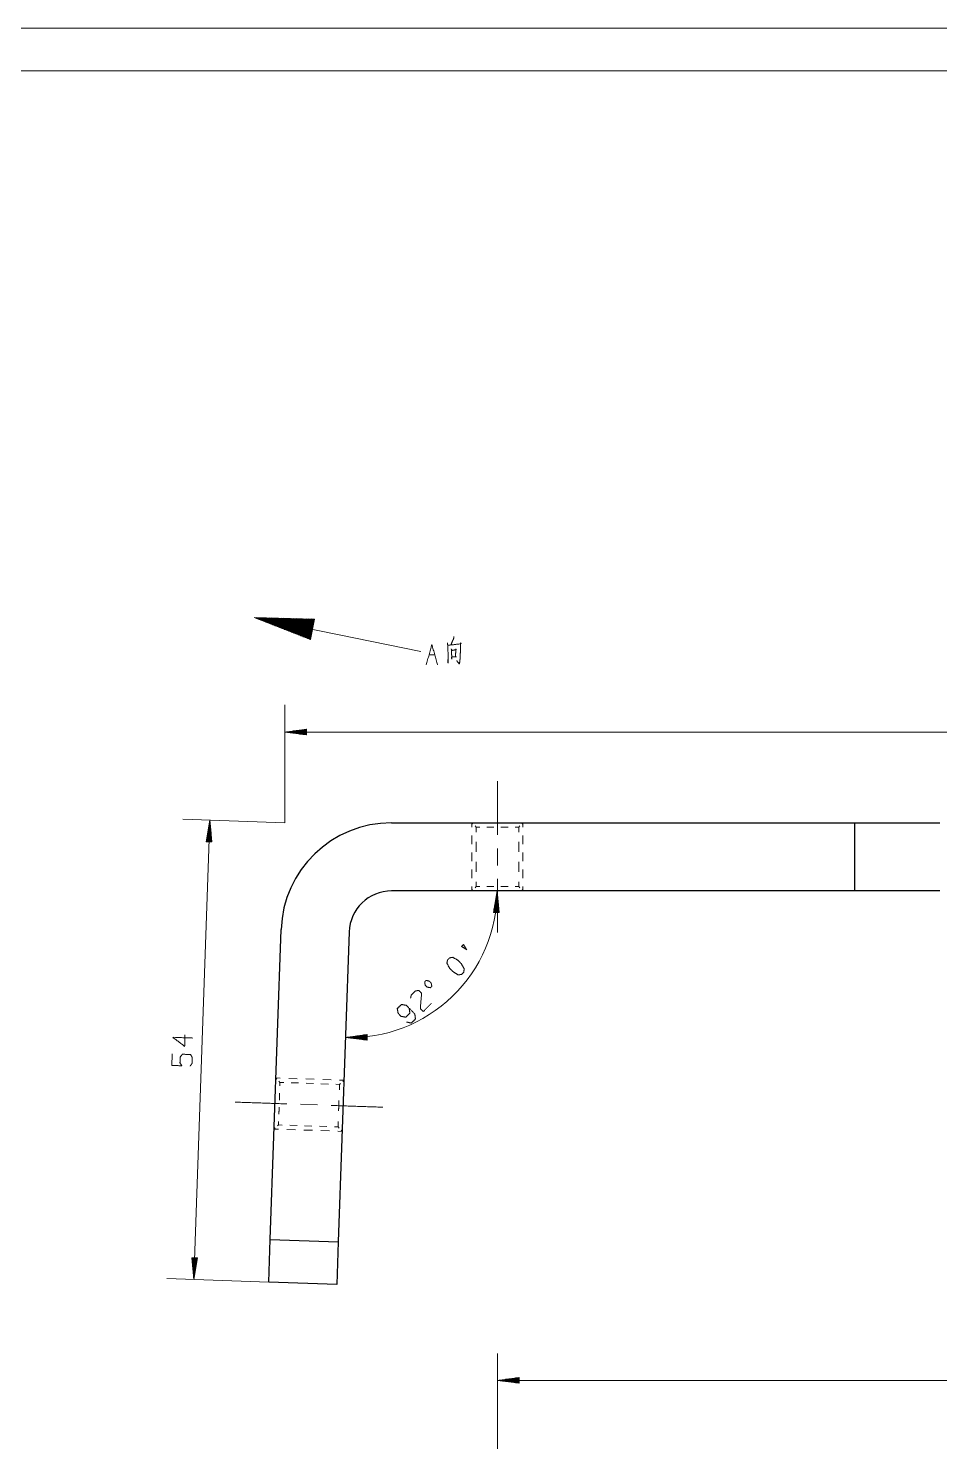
# Model space of a CAD drawing. Header units: millimetres. Extents: x 0 to 420, y 0 to 297.
# Drawn here: x 107.2 to 214.3, y 130.9 to 297 of the extents above; entities that cross this region are included whole.
import ezdxf

# ---------------------------------------------------------------- set-up
doc = ezdxf.new("R2010")
doc.units = ezdxf.units.MM
doc.layers.add('1', color=7, linetype='Continuous', true_color=0xffffff)

msp = doc.modelspace()

# ---------------------------------------------------------------- linework, layer by layer
at = {"layer": '1', "color": 132, "linetype": 'Continuous', "lineweight": 18}
for p, q in [((420, 297), (0, 297)), ((415, 292), (25, 292))]:
    msp.add_line(p, q, dxfattribs=at)
at = {"layer": '1', "color": 13, "linetype": 'Continuous', "lineweight": 18}
for p, q in [((140.58, 226.36), (133.72, 227.75)), ((140.58, 226.36), (133.72, 227.75)), ((140.82, 227.57), (133.72, 227.75)), ((133.72, 227.75), (140.33, 225.15)), ((153.32, 223.77), (133.72, 227.75)), ((140.57, 226.31), (133.99, 227.64)), ((140.59, 226.41), (134.01, 227.74)), ((140.6, 226.46), (134.3, 227.73)), ((140.61, 226.51), (134.59, 227.73)), ((140.62, 226.56), (134.89, 227.72)), ((140.63, 226.61), (135.18, 227.71)), ((140.64, 226.66), (135.47, 227.7)), ((140.65, 226.7), (135.76, 227.7)), ((140.66, 226.75), (136.06, 227.69)), ((140.67, 226.8), (136.35, 227.68)), ((140.68, 226.85), (136.64, 227.67)), ((140.69, 226.9), (136.93, 227.67)), ((140.7, 226.95), (137.23, 227.66)), ((140.71, 227), (137.52, 227.65)), ((140.72, 227.05), (137.81, 227.64)), ((140.73, 227.1), (138.1, 227.64)), ((140.74, 227.15), (138.4, 227.63)), ((140.75, 227.2), (138.69, 227.62)), ((140.76, 227.25), (138.98, 227.61)), ((140.77, 227.3), (139.27, 227.61)), ((140.78, 227.35), (139.57, 227.6)), ((140.79, 227.4), (139.86, 227.59)), ((140.8, 227.45), (140.15, 227.58)), ((140.81, 227.5), (140.44, 227.58)), ((140.56, 226.26), (134.26, 227.53)), ((140.55, 226.21), (134.53, 227.43)), ((140.54, 226.16), (134.81, 227.32)), ((140.53, 226.11), (135.08, 227.21)), ((140.52, 226.06), (135.35, 227.11)), ((140.51, 226.01), (135.62, 227)), ((140.5, 225.96), (135.89, 226.89)), ((140.49, 225.91), (136.17, 226.78)), ((140.48, 225.86), (136.44, 226.68)), ((140.47, 225.81), (136.71, 226.57)), ((140.46, 225.76), (136.98, 226.46)), ((140.45, 225.71), (137.26, 226.36)), ((140.44, 225.66), (137.53, 226.25)), ((140.42, 225.61), (137.8, 226.14)), ((140.41, 225.56), (138.07, 226.04)), ((140.4, 225.51), (138.34, 225.93)), ((140.33, 225.15), (140.82, 227.57)), ((140.82, 227.55), (140.74, 227.57)), ((140.82, 227.55), (140.74, 227.57)), ((140.39, 225.46), (138.62, 225.82)), ((140.38, 225.41), (138.89, 225.71)), ((140.37, 225.36), (139.16, 225.61)), ((140.36, 225.31), (139.43, 225.5)), ((140.35, 225.26), (139.71, 225.39)), ((140.34, 225.21), (139.98, 225.29)), ((140.33, 225.16), (140.25, 225.18)), ((140.33, 225.16), (140.25, 225.18)), ((137.33, 203.62), (137.33, 217.47)), ((139.87, 214.63), (137.33, 214.29)), ((137.33, 214.29), (139.87, 213.96)), ((137.33, 214.29), (362.33, 214.29)), ((139.87, 214.32), (137.52, 214.32)), ((139.87, 214.37), (137.91, 214.37)), ((139.87, 214.42), (138.29, 214.42)), ((139.87, 214.47), (138.68, 214.47)), ((139.87, 214.52), (139.06, 214.52)), ((139.87, 214.57), (139.45, 214.57)), ((139.87, 214.62), (139.83, 214.62)), ((139.87, 214.62), (139.83, 214.62)), ((139.87, 213.96), (139.87, 214.63)), ((139.87, 214.27), (137.52, 214.27)), ((139.87, 214.22), (137.91, 214.22)), ((139.87, 214.17), (138.29, 214.17)), ((139.87, 214.12), (138.68, 214.12)), ((139.87, 214.06), (139.06, 214.06)), ((139.87, 214.01), (139.45, 214.01)), ((139.87, 213.96), (139.83, 213.96)), ((139.87, 213.96), (139.83, 213.96)), ((137.33, 203.62), (125.34, 204.04)), ((128.52, 203.93), (126.63, 149.96)), ((128.52, 203.93), (128.09, 201.4)), ((128.3, 201.39), (128.36, 202.97)), ((128.35, 201.39), (128.42, 203.35)), ((128.4, 201.39), (128.48, 203.74)), ((128.45, 201.39), (128.54, 203.74)), ((128.5, 201.39), (128.57, 203.35)), ((128.76, 201.38), (128.52, 203.93)), ((128.56, 201.39), (128.61, 202.96)), ((128.09, 201.4), (128.76, 201.38)), ((128.1, 201.4), (128.1, 201.43)), ((128.1, 201.4), (128.1, 201.43)), ((128.15, 201.4), (128.16, 201.82)), ((128.2, 201.4), (128.23, 202.2)), ((128.25, 201.4), (128.29, 202.59)), ((128.61, 201.38), (128.65, 202.57)), ((128.66, 201.38), (128.68, 202.19)), ((128.71, 201.38), (128.72, 201.8)), ((128.76, 201.38), (128.76, 201.41)), ((128.76, 201.38), (128.76, 201.41)), ((162.28, 195.62), (161.85, 193.1)), ((162.06, 193.09), (162.12, 194.66)), ((162.11, 193.09), (162.18, 195.05)), ((162.16, 193.08), (162.25, 195.43)), ((162.21, 193.08), (162.3, 195.43)), ((162.26, 193.08), (162.33, 195.04)), ((162.52, 193.07), (162.28, 195.62)), ((162.31, 193.08), (162.37, 194.65)), ((161.85, 193.1), (161.86, 193.13)), ((161.85, 193.1), (161.86, 193.13)), ((161.85, 193.1), (162.52, 193.07)), ((161.91, 193.09), (161.92, 193.51)), ((161.96, 193.09), (161.99, 193.89)), ((162.01, 193.09), (162.05, 194.28)), ((162.36, 193.08), (162.41, 194.27)), ((162.41, 193.07), (162.44, 193.88)), ((162.46, 193.07), (162.48, 193.49)), ((162.51, 193.07), (162.52, 193.1)), ((162.51, 193.07), (162.52, 193.1)), ((146.99, 178.74), (144.45, 178.41)), ((144.45, 178.41), (146.99, 178.08)), ((146.99, 178.44), (144.64, 178.43)), ((146.99, 178.39), (144.64, 178.38)), ((146.99, 178.49), (145.03, 178.48)), ((146.99, 178.33), (145.03, 178.33)), ((146.99, 178.54), (145.42, 178.53)), ((146.99, 178.28), (145.42, 178.28)), ((146.99, 178.59), (145.8, 178.59)), ((146.99, 178.23), (145.8, 178.23)), ((146.99, 178.64), (146.19, 178.64)), ((146.99, 178.18), (146.19, 178.18)), ((146.99, 178.69), (146.57, 178.69)), ((146.99, 178.13), (146.57, 178.13)), ((146.99, 178.74), (146.96, 178.74)), ((146.99, 178.74), (146.96, 178.74)), ((146.99, 178.08), (146.96, 178.08)), ((146.99, 178.08), (146.96, 178.08)), ((146.99, 178.08), (146.99, 178.74)), ((126.39, 152.51), (126.39, 152.48)), ((126.39, 152.51), (126.39, 152.48)), ((126.39, 152.51), (126.63, 149.96)), ((127.06, 152.49), (126.39, 152.51)), ((126.44, 152.51), (126.43, 152.09)), ((126.49, 152.51), (126.46, 151.71)), ((126.54, 152.51), (126.5, 151.32)), ((126.59, 152.5), (126.54, 150.93)), ((126.64, 152.5), (126.58, 150.54)), ((126.7, 152.5), (126.61, 150.16)), ((126.63, 149.96), (127.06, 152.49)), ((126.75, 152.5), (126.66, 150.15)), ((126.8, 152.5), (126.73, 150.54)), ((126.85, 152.5), (126.79, 150.92)), ((126.9, 152.49), (126.86, 151.31)), ((126.95, 152.49), (126.92, 151.69)), ((127, 152.49), (126.99, 152.07)), ((127.05, 152.49), (127.05, 152.46)), ((127.05, 152.49), (127.05, 152.46)), ((135.44, 149.65), (123.46, 150.07)), ((162.33, 114.35), (162.33, 141.27)), ((164.87, 138.43), (162.33, 138.1)), ((162.33, 138.1), (164.87, 137.76)), ((347.33, 138.1), (162.33, 138.1)), ((164.87, 138.12), (162.52, 138.12)), ((164.87, 138.07), (162.52, 138.07)), ((164.87, 138.17), (162.91, 138.17)), ((164.87, 138.02), (162.91, 138.02)), ((164.87, 138.23), (163.29, 138.23)), ((164.87, 137.97), (163.29, 137.97)), ((164.87, 138.28), (163.68, 138.28)), ((164.87, 137.92), (163.68, 137.92)), ((164.87, 138.33), (164.06, 138.33)), ((164.87, 138.38), (164.45, 138.38)), ((164.87, 138.43), (164.83, 138.43)), ((164.87, 138.43), (164.83, 138.43)), ((164.87, 137.76), (164.87, 138.43)), ((164.87, 137.87), (164.06, 137.87)), ((164.87, 137.82), (164.45, 137.82)), ((164.87, 137.77), (164.83, 137.77)), ((164.87, 137.77), (164.83, 137.77))]:
    msp.add_line(p, q, dxfattribs=at)
at = {"layer": '1', "color": 95, "linetype": 'Continuous', "lineweight": 18}
msp.add_line((154.28, 223.38), (154.95, 223.38), dxfattribs=at)
at = {"layer": '1', "color": 30, "linetype": 'Continuous', "lineweight": 25}
for p, q in [((149.88, 203.62), (204.33, 203.62)), ((204.33, 195.62), (204.33, 203.62)), ((204.33, 195.62), (149.88, 195.62)), ((135.62, 154.65), (136.89, 191.08)), ((144.88, 190.8), (143.61, 154.37)), ((135.44, 149.65), (135.62, 154.65)), ((135.62, 154.65), (143.61, 154.37)), ((143.61, 154.37), (143.44, 149.38)), ((143.44, 149.38), (135.44, 149.65))]:
    msp.add_line(p, q, dxfattribs=at)
at = {"layer": '1', "color": 43, "linetype": 'Continuous', "lineweight": 18}
for p, q in [((159.33, 203.62), (159.33, 203.12)), ((159.33, 203.62), (159.45, 203.5)), ((159.7, 203.25), (159.83, 203.12)), ((159.83, 203.12), (159.83, 202.54)), ((164.83, 203.12), (164.95, 203.25)), ((164.83, 202.54), (164.83, 203.12)), ((165.2, 203.5), (165.33, 203.62)), ((165.33, 203.62), (165.33, 203.12)), ((159.33, 202.12), (159.33, 201.12)), ((159.83, 201.37), (159.83, 200.2)), ((164.83, 200.2), (164.83, 201.37)), ((165.33, 202.12), (165.33, 201.12)), ((159.33, 200.12), (159.33, 199.12)), ((165.33, 200.12), (165.33, 199.12)), ((159.33, 198.12), (159.33, 197.12)), ((159.83, 199.04), (159.83, 197.87)), ((164.83, 197.87), (164.83, 199.04)), ((165.33, 198.12), (165.33, 197.12)), ((159.33, 196.12), (159.33, 195.62)), ((159.83, 196.12), (159.7, 196)), ((159.83, 196.7), (159.83, 196.12)), ((164.83, 196.12), (164.83, 196.7)), ((164.95, 196), (164.83, 196.12)), ((165.33, 196.12), (165.33, 195.62)), ((159.45, 195.75), (159.33, 195.62)), ((165.33, 195.62), (165.2, 195.75)), ((136.78, 173.62), (136.28, 173.64)), ((136.78, 173.62), (136.28, 173.64)), ((136.4, 173.51), (136.28, 173.64)), ((136.76, 173.12), (136.64, 173.25)), ((137.2, 173.11), (136.76, 173.12)), ((138.78, 173.55), (137.78, 173.59)), ((138.78, 173.55), (137.78, 173.59)), ((138.95, 173.05), (138.07, 173.08)), ((140.78, 173.48), (139.78, 173.52)), ((140.78, 173.48), (139.78, 173.52)), ((140.7, 172.99), (139.82, 173.02)), ((142.45, 172.92), (141.57, 172.95)), ((142.78, 173.41), (141.78, 173.45)), ((142.78, 173.41), (141.78, 173.45)), ((143.76, 172.88), (143.32, 172.89)), ((143.89, 173), (143.76, 172.88)), ((144.27, 173.36), (143.77, 173.38)), ((144.27, 173.36), (143.77, 173.38)), ((144.27, 173.36), (144.15, 173.24)), ((136.46, 168), (136.59, 168.13)), ((136.59, 168.13), (137.02, 168.11)), ((137.9, 168.08), (138.77, 168.05)), ((139.65, 168.02), (140.52, 167.99)), ((141.4, 167.96), (142.27, 167.93)), ((143.15, 167.9), (143.58, 167.88)), ((143.58, 167.88), (143.7, 167.75)), ((136.07, 167.64), (136.2, 167.76)), ((136.57, 167.63), (136.07, 167.64)), ((136.57, 167.63), (136.07, 167.64)), ((138.57, 167.56), (137.57, 167.59)), ((138.57, 167.56), (137.57, 167.59)), ((140.57, 167.49), (139.57, 167.52)), ((140.57, 167.49), (139.57, 167.52)), ((142.57, 167.42), (141.57, 167.45)), ((142.57, 167.42), (141.57, 167.45)), ((144.07, 167.36), (143.57, 167.38)), ((144.07, 167.36), (143.57, 167.38)), ((143.94, 167.49), (144.07, 167.36))]:
    msp.add_line(p, q, dxfattribs=at)
at = {"layer": '1', "color": 252, "linetype": 'Continuous', "lineweight": 18}
for p, q in [((162.33, 200.62), (162.33, 198.62)), ((141.18, 170.47), (139.17, 170.54))]:
    msp.add_line(p, q, dxfattribs=at)
at = {"layer": '1', "color": 30, "linetype": 'Continuous', "lineweight": 25}
for radius in [13, 5]:
    msp.add_arc((149.88, 190.62), radius, 90, 178, dxfattribs=at)
at = {"layer": '1', "color": 13, "linetype": 'Continuous', "lineweight": 18}
msp.add_arc((145.05, 195.62), 17.23, 268, 0, dxfattribs=at)
at = {"layer": '1', "color": 95, "linetype": 'Continuous', "lineweight": 18}
for points, knots in [([(153.95, 222.18), (154.62, 224.56), (155.29, 222.18)], [0, 0, 0.5, 1, 1]), ([(156.44, 224.76), (156.49, 224.46), (156.52, 223.41), (156.52, 222.38), (156.49, 222.61), (156.51, 222.81)], [0, 0, 0.108445, 0.482379, 0.847347, 0.928487, 1, 1]), ([(156.51, 224.48), (157.97, 224.66), (158.06, 224.71), (157.97, 224.78), (157.97, 224.16), (157.96, 223.41), (157.94, 222.96), (157.9, 222.61), (157.87, 222.38), (157.83, 222.26), (157.74, 222.43), (157.51, 222.68), (157.85, 222.36)], [0, 0, 0.282358, 0.301765, 0.323875, 0.443314, 0.586662, 0.67271, 0.739959, 0.783528, 0.808322, 0.845822, 0.910685, 1, 1]), ([(157.2, 225.51), (157.18, 225.31), (156.86, 224.53)], [0, 0, 0.193816, 1, 1]), ([(156.9, 224.08), (156.93, 223.83), (156.95, 223.11), (156.95, 222.86), (156.93, 223.06), (156.95, 223.11), (157.51, 223.13), (157.39, 223.16), (157.44, 224.06), (157.51, 223.98), (156.95, 223.88)], [0, 0, 0.06734, 0.260475, 0.327149, 0.38066, 0.394804, 0.545632, 0.579247, 0.819512, 0.846991, 1, 1]), ([(158.35, 186.04), (158.42, 186.45), (158.06, 187.08), (157.73, 187.42), (157.1, 187.82), (156.7, 187.75), (156.46, 187.51), (156.38, 187.12), (156.75, 186.47), (157.1, 186.15), (157.7, 185.75), (158.11, 185.81), (158.35, 186.04)], [0, 0, 0.067523, 0.183969, 0.260584, 0.380943, 0.44614, 0.500306, 0.565505, 0.685864, 0.762529, 0.878309, 0.945835, 1, 1]), ([(158.71, 188.71), (158.1, 189.1), (158.34, 189.33), (158.71, 188.71)], [0, 0, 0.406594, 0.595724, 1, 1]), ([(154.45, 184.24), (154.61, 184.4), (154.54, 184.79), (154.31, 185.02), (153.93, 185.11), (153.77, 184.95), (153.83, 184.55), (154.05, 184.32), (154.45, 184.24)], [0, 0, 0.085683, 0.230389, 0.351583, 0.496295, 0.581977, 0.730396, 0.851584, 1, 1]), ([(152.11, 183), (152.19, 183.38), (152.68, 183.86), (153.08, 183.93), (153.41, 183.59), (153.26, 181.78), (153.61, 181.45), (154.57, 182.39)], [0, 0, 0.069693, 0.192978, 0.265274, 0.350227, 0.674741, 0.759753, 1, 1]), ([(151.64, 180.21), (152.2, 180.09), (152.69, 180.57), (152.61, 181.15), (151.62, 182.17), (151.04, 182.28), (150.55, 181.8), (150.65, 181.24), (150.97, 180.89), (151.54, 180.78), (152.03, 181.26), (151.95, 181.83)], [0, 0, 0.076856, 0.169526, 0.24773, 0.439296, 0.5175, 0.610167, 0.687024, 0.750923, 0.829128, 0.921796, 1, 1]), ([(125.59, 178.69), (125.55, 177.35), (124.16, 178.41), (126.53, 178.33)], [0, 0, 0.245871, 0.565296, 1, 1]), ([(126.19, 175.03), (126.43, 175.36), (126.45, 176.05), (126.24, 176.39), (125.29, 176.43), (125.03, 176.1), (125, 175.41), (125.22, 175.07), (124.04, 175.11), (124.09, 176.47)], [0, 0, 0.062228, 0.168344, 0.230571, 0.376815, 0.441263, 0.547379, 0.609609, 0.79049, 1, 1])]:
    msp.add_open_spline(points, degree=1, knots=knots, dxfattribs=at)
at = {"layer": '1', "color": 252, "linetype": 'Continuous', "lineweight": 18}
for points, knots in [([(162.33, 208.51), (162.33, 205.33), (162.33, 202.21)], [0, 0, 0.50449, 1, 1]), ([(162.33, 197.03), (162.33, 193.91), (162.33, 190.74)], [0, 0, 0.495509, 1, 1]), ([(137.58, 170.59), (134.68, 170.69), (131.5, 170.8)], [0, 0, 0.478157, 1, 1]), ([(148.84, 170.2), (145.67, 170.31), (142.76, 170.41)], [0, 0, 0.521844, 1, 1])]:
    msp.add_open_spline(points, degree=1, knots=knots, dxfattribs=at)
at = {"layer": '1', "color": 43, "linetype": 'Continuous', "lineweight": 18}
for points, knots in [([(159.83, 203.12), (159.93, 203.12), (160.24, 203.12)], [0, 0, 0.243061, 1, 1]), ([(164.41, 203.12), (164.43, 203.12), (164.83, 203.12)], [0, 0, 0.047526, 1, 1]), ([(160.24, 196.12), (160.22, 196.12), (159.83, 196.12)], [0, 0, 0.047526, 1, 1]), ([(164.83, 196.12), (164.43, 196.12), (164.41, 196.12)], [0, 0, 0.952474, 1, 1]), ([(136.75, 172.71), (136.75, 172.73), (136.76, 173.12)], [0, 0, 0.04753, 1, 1]), ([(143.76, 172.88), (143.74, 172.48), (143.74, 172.25)], [0, 0, 0.63498, 1, 1]), ([(143.69, 171), (143.68, 170.74), (143.65, 169.76)], [0, 0, 0.215377, 1, 1]), ([(136.59, 168.13), (136.6, 168.52), (136.6, 168.54)], [0, 0, 0.952469, 1, 1]), ([(143.6, 168.51), (143.6, 168.28), (143.58, 167.88)], [0, 0, 0.36502, 1, 1])]:
    msp.add_open_spline(points, degree=1, knots=knots, dxfattribs=at)
for points in [[(161.08, 203.12), (161.91, 203.12)], [(162.74, 203.12), (163.58, 203.12)], [(161.91, 196.12), (161.08, 196.12)], [(163.58, 196.12), (162.74, 196.12)], [(136.69, 171.04), (136.72, 171.87)], [(136.63, 169.37), (136.66, 170.21)]]:
    msp.add_open_spline(points, degree=1, dxfattribs=at)
at = {"layer": '1', "color": 30, "linetype": 'Continuous', "lineweight": 25}
for points, knots in [([(204.33, 203.62), (204.43, 203.62), (205.23, 203.62), (206.77, 203.62), (208.92, 203.62), (211.51, 203.62), (214.33, 203.62)], [0, 0, 0.010178, 0.090368, 0.244249, 0.45936, 0.718267, 1, 1]), ([(214.33, 195.62), (211.51, 195.62), (208.92, 195.62), (206.77, 195.62), (205.23, 195.62), (204.43, 195.62), (204.33, 195.62)], [0, 0, 0.281733, 0.54064, 0.755751, 0.909632, 0.989822, 1, 1])]:
    msp.add_open_spline(points, degree=1, knots=knots, dxfattribs=at)

doc.saveas('drawing.dxf')
